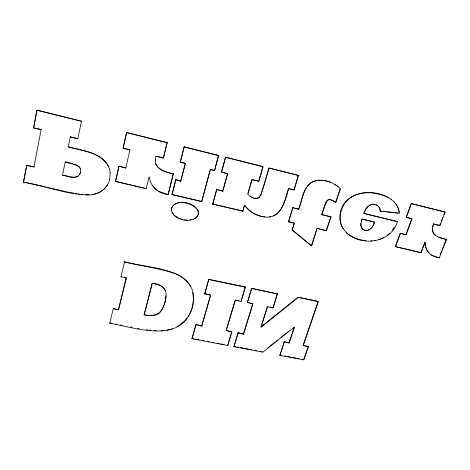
<?xml version="1.0" encoding="UTF-8"?>
<svg xmlns="http://www.w3.org/2000/svg" width="470" height="470" viewBox="0 0 470 470"><rect width="100%" height="100%" fill="white"/><g stroke="black" fill="none" stroke-linecap="round" stroke-linejoin="round"><path stroke-width="0.7" d="M75.799 164.741L79.031 166.533L80.529 168.9L80.446 172.367L79.624 174.546M111.948 323.348L109.792 322.943L109.769 323.243C135.689 327.666 181.267 344.669 192.406 307.515C202.041 266.702 148.961 269.128 124.573 261.72L124.568 261.972C141.646 265.938 159.171 268.27 175.851 273.81C181.843 276.284 187.007 280.473 190.332 286.077M432.365 228.085L432.265 230.464L432.958 232.321M118.487 309.924L113.252 308.62L118.487 309.924L126.266 278.064L120.954 276.713M118.957 166.192L125.772 167.99L118.957 166.192L115.491 181.491L146.229 188.664L149.119 176.779L150.3 181.455M129.961 149.906L123.081 148.226L126.647 132.487L167.173 142.598L163.407 158.079L155.905 156.246M123.081 148.226L126.647 132.487M109.698 179.458L110.233 172.384M171.321 210.266C172.067 196.395 200.185 202.458 198.311 214.614L196.572 217.569C188.752 223.256 173.859 219.913 171.286 210.061M155.347 160.323L155.887 156.087M109.721 179.276C107.912 187.788 100.31 193.663 91.909 194.827C68.597 195.773 46.289 185.697 23.5 182.243L26.725 165.258L34.04 166.956L26.62 165.428M33.581 127.905L41.107 129.579L33.581 127.905L36.966 110.115L81.457 121.213L77.82 138.691L70.288 136.858L77.82 138.691M23.5 182.243L26.725 165.258M33.687 127.769L36.836 110.82M33.94 167.126L41.107 129.579M80.499 172.19C78.461 180.727 68.32 176.385 62.498 175.222L65.236 161.909L70.823 163.225M108.47 166.398C100.609 152.051 82.326 150.976 68.244 146.922L70.347 136.711M361.224 221.335L361.542 219.925M115.491 181.491L118.945 166.362M125.772 167.99L129.967 149.754M109.769 323.243L113.252 308.62M120.943 276.977L124.573 261.72M118.499 309.636L126.271 277.799L124.944 277.529M163.407 158.079L167.173 142.598M150.282 181.273C152.891 189.058 160.317 193.505 168.107 194.686L173.342 173.759C166.809 172.143 158.513 170.498 155.682 163.537M168.107 194.686L173.342 173.759M213.785 170.234L210.337 169.394L201.73 201.612L172.014 194.68L175.751 179.728L180.791 181.097L175.751 179.728M180.791 181.097L185.356 163.442L180.28 162.05L184.175 146.84L218.568 155.423L214.555 170.575L210.413 169.564M172.014 194.68L175.792 179.91M180.327 162.215L184.175 146.84M144.161 314.894L152.262 283.105L144.161 314.894C150.424 316.474 158.367 316.281 161.845 309.871A34.774 31.561 -2.1 0 0 166.01 296.065C167.091 289.003 161.081 284.321 154.706 283.598M180.744 180.921L185.356 163.442M210.337 169.394L201.73 201.612M218.568 155.423L214.555 170.575M242.873 211.212L244.447 205.261L242.873 211.212L212.728 204.18L216.658 189.481L222.815 191.114L216.658 189.481M247.901 193.405L251.932 179.558L258.764 181.379L263.1 166.668L225.582 157.174L221.452 172.108L227.662 173.777L222.815 191.114M212.728 204.18L216.735 189.668M221.54 172.284L225.582 157.174M222.733 190.926L227.568 173.606L222.134 172.273M432.553 226.893L433.393 223.896L438.939 225.253M433.393 223.896L433.663 224.102C432.065 227.897 431.83 232.844 435.602 235.447M231.869 331.861L226.088 330.463L231.869 331.861L227.727 345.515L192.013 338.77L195.896 324.617L201.806 326.045L195.896 324.617M201.806 326.045L210.66 295.272L204.667 293.791L208.786 279.315L245.317 286.947L241.087 301.476L235.229 300.024M192.013 338.77L195.955 324.911M204.732 294.067L208.786 279.315M201.748 325.751L210.589 295.001L204.667 293.791M252.049 179.734L247.808 194.286C249.629 196.19 253.406 199.116 257.037 198.516L259.293 197.388L261.114 194.333L269.075 168.025L262.93 188.676L260.991 194.145L259.17 197.194L256.92 198.322L253.859 198.146L250.727 196.754M362.229 228.931L364.861 230.4L367.681 230.447C371.406 229.36 373.721 225.847 374.625 222.239L361.9 219.032L374.408 222.034C373.497 225.635 371.188 229.143 367.47 230.235L364.649 230.183L362.229 228.931L360.942 226.593L360.743 223.462M262.771 167.203L258.764 181.379M226.299 329.77L235.024 300.718M226.17 330.757L235.323 300.301M231.78 331.562L227.727 345.515M245.317 286.947L241.087 301.476M80.529 168.9L78.978 166.703L75.74 164.911L65.236 161.909M289.209 342.953L284.197 341.708L289.209 342.953L294.549 326.956L262.894 352.153L233.942 346.69L238.032 332.772L243.554 334.123L238.032 332.772M243.554 334.123L252.913 303.89L247.32 302.492L251.679 288.274L277.476 293.909L272.97 307.979L267.383 306.587L261.132 326.298M233.942 346.69L238.12 333.071M247.42 302.768L251.679 288.274M243.454 333.823L252.807 303.614L247.32 302.492M285.09 199.497L288.498 188.493M298.403 175.339L294.038 189.992L298.403 175.339L269.075 168.025M334.611 184.269L337.948 186.472L340.397 188.793L335.774 202.641C333.759 200.966 331.35 199.386 328.612 199.586L327.114 200.379L325.828 202.382L321.627 214.502L331.009 216.899L326.403 230.705L317.074 228.35L311.522 245.939L292.146 229.983L294.296 223.215L288.439 221.67L292.851 207.64L298.738 209.209C302.645 199.873 302.862 186.995 312.926 181.837C318.613 179.393 325.064 180.21 330.68 182.43M288.586 221.881L292.851 207.64M267.506 306.863L261.026 327.273L298.25 297.434L318.284 301.623L303.244 345.673L308.402 346.672L303.855 359.885L279.903 355.367L284.197 341.708M292.146 229.983L294.296 223.215M298.585 209.009C302.58 198.687 303.456 182.83 316.809 180.392C324.447 179.252 332.043 182.196 338.136 186.655M272.97 307.979L277.347 293.638M311.522 245.939L316.845 229.043M331.009 216.899L321.803 214.708L324.647 206.072L327.296 200.572L328.794 199.774L330.874 199.897L333.218 200.855L335.774 202.641M279.903 355.367L284.327 342.013M326.456 229.801L330.833 216.694M335.815 201.753L340.204 188.605M289.074 342.654L294.179 327.355M303.332 344.68L318.12 301.352L298.103 297.163L260.915 326.979M303.937 358.916L308.255 346.366L303.097 345.368L303.244 345.673M284.879 200.185L283.075 205.073L280.96 209.079M428.975 253.13L426.983 250.14L425.579 246.403L425.162 242.285L421.132 252.807L395.276 246.603L400.211 233.232L406.139 234.806L412.084 218.832L406.121 217.234L411.203 203.481L445.149 212.082L439.908 225.629L433.663 224.102M395.505 246.832L400.452 233.449L400.211 233.232M406.368 217.434L411.456 203.675L411.203 203.481M405.892 234.589L411.832 218.626L406.756 217.387M422.136 249.294L420.879 252.578L421.132 252.807M422.642 247.978L424.904 242.068C424.486 250.363 431.196 257.143 439.28 257.883L446.5 239.494L438.933 237.203M440.419 223.391L439.632 225.424L439.908 225.629M441.465 220.683L442.775 217.299M443.821 214.59L444.608 212.558M440.079 254.928L441.418 251.526M441.947 250.163L443.286 246.762M443.821 245.399L445.954 239.959M62.498 175.222C67.357 175.287 73.479 179.158 78.255 176.009M171.526 208.427C175.668 197.976 194.18 203.011 198.287 211.077M362.112 219.237C360.889 222.386 360.179 226.287 362.435 229.149M189.692 313.725L192.353 307.233L193.534 299.643L192.735 292.322M81.457 121.213L36.866 110.233M68.244 146.922L68.309 146.769C83.037 150.929 103.964 152.345 109.622 169.388M391.216 199.421C370.906 184.546 333.571 194.233 340.903 224.29C350.561 247.555 390.206 246.762 397.45 221.605L363.833 213.468L365.801 208.704L368.016 206.201M363.833 213.468L366.012 208.903L368.674 205.895L371.817 204.474C376.088 203.633 380.5 206.63 380.336 211.171L399.388 213.327C399.153 207.546 395.534 202.541 390.981 199.233M198.228 210.871L198.252 214.402L196.513 217.357L193.147 219.396M392.256 230.118L394.377 227.163M185.068 320.387L187.048 317.655M187.841 316.563L189.422 314.377M280.555 209.608L278.534 212.229L276.348 214.062M107.624 184.71L103.999 189.275L98.788 192.677M387.033 235.593L389.501 233.279M179.505 325.275L184.563 320.834M267.865 347.794L275.209 341.948M276.337 341.05L277.464 340.151M280.854 337.454L286.5 332.96M287.634 332.055L288.762 331.156M382.521 238.29L383.649 237.614M176.932 326.609L178.864 325.61M273.323 215.724L275.796 214.52M369.091 205.419L371.6 204.28C375.865 203.445 380.277 206.436 380.107 210.977L380.336 211.171M378.767 239.6L381.899 238.507M91.95 194.633L98.107 192.876M166.815 330.287L172.373 328.8M269.251 216.805L270.632 216.494M189.833 219.972L191.155 219.743M374.208 240.57L375.53 240.358M161.21 330.862L164.018 330.639M89.083 194.833L85.681 194.827M370.83 240.875L372.222 240.887M154.066 330.663L156.222 330.815M380.107 210.977L381.517 211.136M382.927 211.294L385.753 211.612M387.163 211.77L393.507 212.487M394.918 212.646L397.738 212.969M184.405 219.737L187.142 220.048M146.293 329.681L147.692 329.905M149.084 330.122L150.482 330.345M365.989 240.734C358.763 239.882 351.454 237.52 346.055 232.456M69.666 192.453L73.907 193.188M75.323 193.429L76.733 193.675M78.149 193.916L79.565 194.163M80.981 194.404L82.391 194.65M115.538 324.03L116.977 324.3M120.573 324.976L122.006 325.252M130.631 326.879L132.064 327.149M137.816 328.236L139.249 328.507M191.96 338.465L194.098 338.87M195.526 339.14L199.098 339.81M202.664 340.486L204.092 340.756M207.658 341.431L209.085 341.702M212.657 342.372L214.085 342.642M217.651 343.317L219.079 343.588M220.506 343.858L224.072 344.534M233.854 346.378L235.975 346.778M237.385 347.048L238.795 347.312M240.205 347.577L243.736 348.247M245.146 348.511L248.671 349.175M250.081 349.445L251.497 349.709M255.022 350.379L256.432 350.644M259.957 351.307L261.373 351.578M279.773 355.056L281.183 355.32M284.703 355.984L286.113 356.248M287.517 356.513L291.036 357.182M292.446 357.447L295.965 358.111M297.375 358.375L298.779 358.645M302.298 359.309L303.708 359.573M144.155 314.6C150.412 316.187 158.343 315.987 161.821 309.583A34.745 31.537 -2.1 0 0 165.981 295.789M152.873 283.228L154.095 283.475M237.791 300.547L239.071 300.812M270.115 307.145L272.847 307.703M152.28 283.369C157.15 284.374 163.284 285.502 165.34 290.695M208.856 279.579L245.416 287.211M251.785 288.545L277.476 293.909M446.5 239.494C441.671 238.384 436.342 237.08 433.187 232.944M173.383 173.935C166.069 172.361 155.059 169.535 155.323 160.158M23.612 182.054L45.572 187.031M46.994 187.354L68.955 192.33M115.508 181.303L146.229 188.664M171.973 194.486L200.96 201.248M212.651 203.98L242.773 211.007M288.439 221.67L293.433 222.833M395.276 246.603L420.168 252.413M317.244 228.567L326.403 230.705M292.998 207.84L298.738 209.209M400.452 233.449L406.139 234.806M363.621 213.268L397.45 221.605M123.78 148.244L129.279 149.583M156.569 156.251L163.378 157.92M180.28 162.05L184.675 163.125M251.932 179.558L257.977 181.032M289.173 188.658L293.885 189.809M294.038 189.992L288.645 188.676C285.637 200.15 281.16 218.732 265.562 217.081A30.797 29.122 -37.8 0 1 252.202 212.534L248.184 209.397L244.553 205.461M126.642 132.628L167.208 142.745M184.222 146.993L218.65 155.582M225.671 157.333L263.1 166.668M269.204 168.189L298.562 175.516M411.456 203.675L445.149 212.082M168.072 194.492L159.118 191.554M71.446 163.413L75.177 164.553M183.036 219.578L177.877 217.816L173.929 215.131L172.008 212.375M387.938 197.382C374.907 191.425 357.012 189.798 346.425 201.283C340.004 208.709 337.642 220.236 343.194 228.82M431.108 254.922L439.28 257.883M158.461 191.278L155.347 188.952L152.538 185.533M291.999 229.765L311.363 245.71M244.447 205.261L248.078 209.197L252.09 212.328A30.767 29.099 -37.8 0 0 261.261 216.212M393.772 201.624L396.016 204.233L397.655 207.023L398.701 209.984M308.255 346.366L308.402 346.672M262.783 351.842L262.894 352.153M109.645 169.212L110.209 172.561M398.789 210.613L399.059 212.499M264.739 216.799A30.767 29.099 -37.8 0 1 262.642 216.5"/></g></svg>
